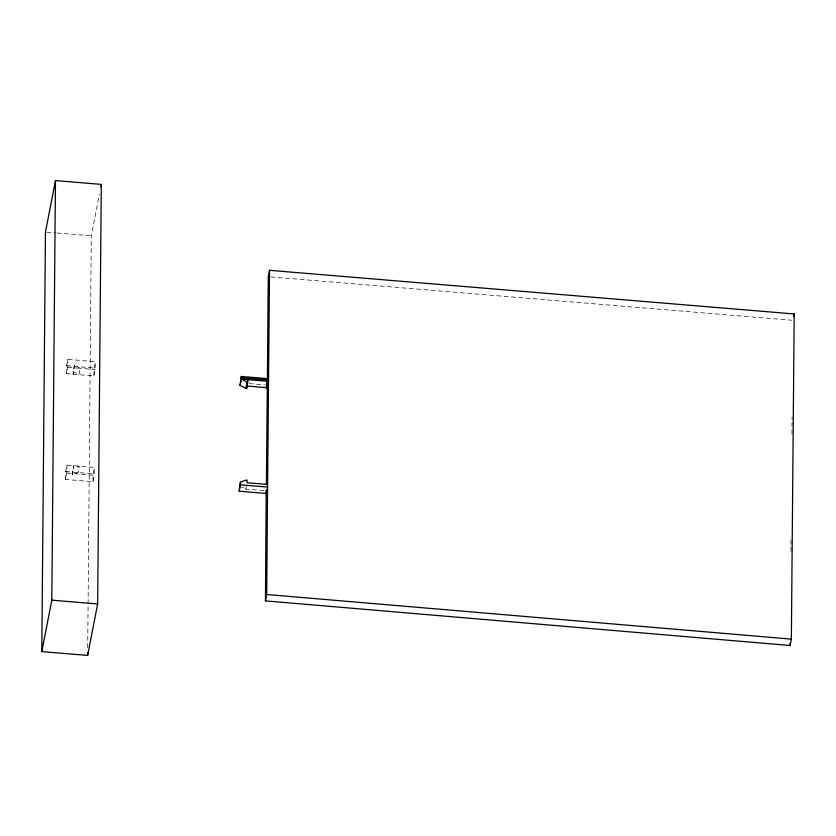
<?xml version="1.0" encoding="UTF-8"?>
<svg xmlns="http://www.w3.org/2000/svg" width="836" height="836" viewBox="0 0 836 836"><rect width="100%" height="100%" fill="white"/><g stroke="black" fill="none" stroke-linecap="round" stroke-linejoin="round"><path stroke-width="0.63" stroke-dasharray="4.18 3.13" d="M65.595 479.456L65.657 471.546L66.901 465.15L94.311 467.428L94.249 475.339L93.005 481.735L65.595 479.456L66.838 473.061L66.901 465.15M66.514 373.65L66.587 365.74L67.831 359.355L95.241 361.633L95.168 369.543L93.925 375.939L66.514 373.65L67.758 367.265L67.831 359.355M72.272 474.712L73.537 465.704L72.272 474.712L78.114 472.58L79.357 466.185L73.516 468.327M74.414 365.186L73.15 374.204L74.414 365.186L80.214 368.3L95.168 369.543M87.707 647.597L91.291 235.846L99.348 194.433M93.005 481.735L93.068 473.824L94.311 467.428M93.925 375.939L93.998 368.028L95.241 361.633M263.873 490.607L245.815 489.144L245.826 487.398M790.94 551.478L791.065 537.12M791.964 433.957L792.11 416.976M245.815 489.144L246.306 486.594M241.489 487.733L243.83 486.876M46.732 232.147L55.646 232.889M56.921 232.993L91.291 235.846M270.874 276.915L791.661 320.23M66.587 365.74L93.998 368.028M67.758 367.265L80.214 368.3L78.971 374.695L73.171 371.581M249.159 383.588L264.74 384.884M65.657 471.546L93.068 473.824M66.838 473.061L94.249 475.339"/><path stroke-width="1.25" d="M41.8 651.599L45.457 232.042L55.469 180.586L101.302 184.401L97.645 603.958L87.634 655.414L41.8 651.599L51.811 600.154L55.469 180.586M87.634 655.414L87.655 652.812M239.127 491.213L240.371 484.828L267.625 487.095L266.391 493.48L239.127 491.213L240.392 482.205L246.233 480.063L247.08 480.136L247.059 482.759L266.402 484.326L267.604 483.501L269.516 270.31L794.2 313.96L791.358 639.122L790.125 645.507L265.451 600.885L266.193 490.178M240.047 385.459L241.29 379.074L247.926 379.628L246.662 388.635L240.047 385.459L241.311 376.451L268.575 378.718M240.371 484.828L240.392 482.205M241.311 376.451L241.29 379.074L247.895 382.251M246.662 388.635L246.672 386.88M266.391 493.48L266.412 490.857M266.412 484.713L267.332 385.626M267.395 378.562L268.283 276.695L269.516 270.31M265.451 600.885L266.694 594.5L267.604 483.501L266.402 484.326M790.125 645.507L790.145 642.894M246.683 386.013L266.067 387.664L267.248 388.688L267.311 387.726M267.248 388.688L268.555 381.341M100.811 186.909L101.302 184.401M245.847 388.562L247.09 382.177M246.933 384.727L247.425 382.177M266.067 387.664L267.301 381.279L247.926 379.628M268.105 378.645L268.596 376.095M266.465 387.831L267.301 381.279M267.081 388.364L268.325 381.979L267.708 381.446M793.698 316.51L794.2 313.96M266.308 496.093L267.604 489.718M241.301 377.757L268.565 380.025M51.811 600.154L97.645 603.958M266.694 594.5L791.358 639.122"/></g></svg>
